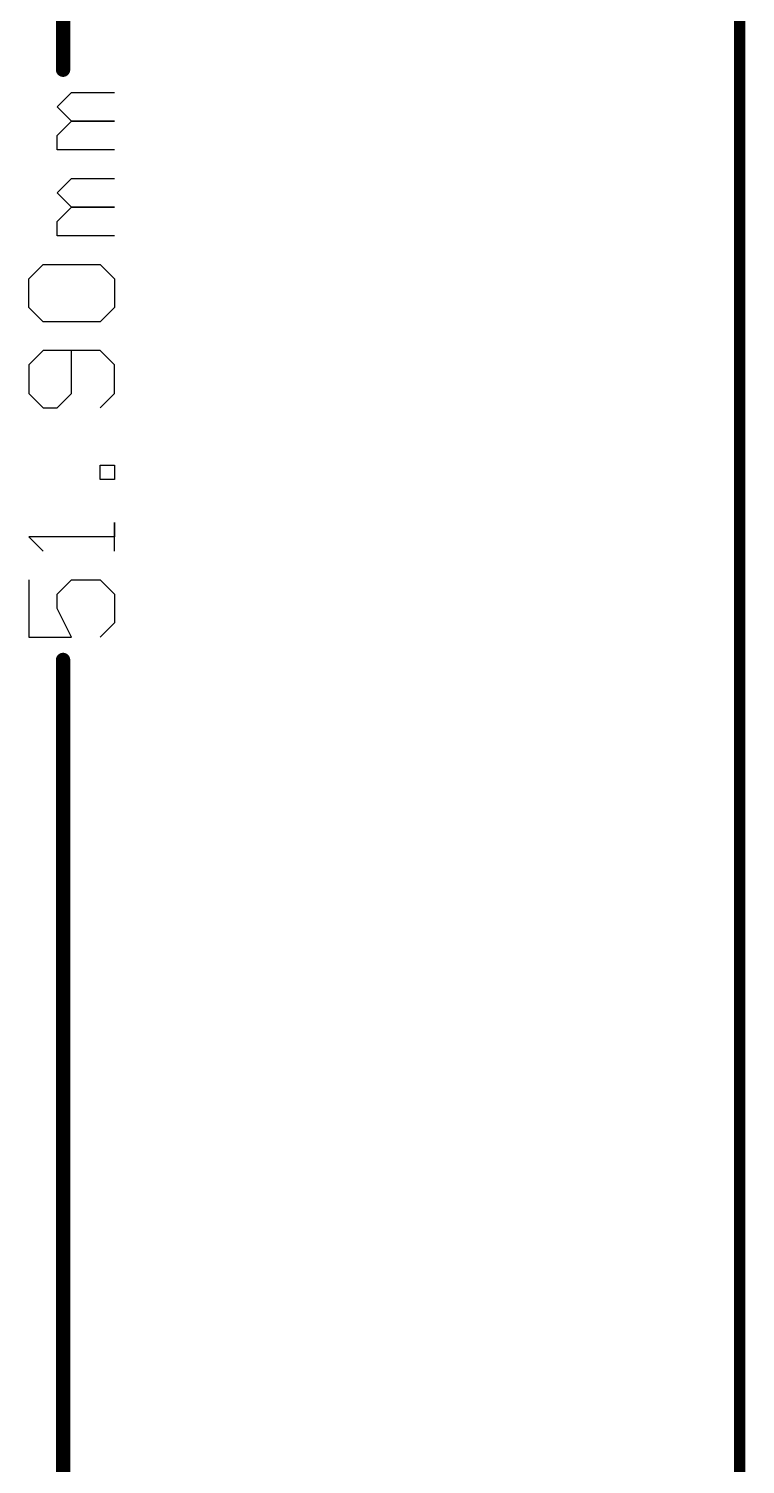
# Model space of a CAD drawing. Extents: x -35.4 to 28.3, y -0.1 to 87.5.
# Drawn here: x -32.61 to -19.9, y 24.16 to 49.6 of the extents above; entities that cross this region are included whole.
import ezdxf

# ---------------------------------------------------------------- set-up
doc = ezdxf.new("R2010")
doc.units = 0
doc.layers.add('MECHANICAL1', color=6, linetype='CONTINUOUS')
doc.layers.add('TOPOVERLAY', color=2, linetype='CONTINUOUS')

msp = doc.modelspace()

# ---------------------------------------------------------------- linework, layer by layer
at = {"layer": 'MECHANICAL1'}
for p, q in [((-32.102, 48.214), (-31.848, 48.468)), ((-31.848, 48.468), (-31.086, 48.468)), ((-31.848, 47.96), (-32.102, 48.214)), ((-32.102, 47.706), (-31.848, 47.96)), ((-31.848, 47.96), (-31.086, 47.96)), ((-31.086, 47.96), (-31.848, 47.96)), ((-32.102, 47.452), (-32.102, 47.706)), ((-31.086, 47.452), (-32.102, 47.452)), ((-32.102, 46.691), (-31.848, 46.945)), ((-31.848, 46.945), (-31.086, 46.945)), ((-31.848, 46.437), (-32.102, 46.691)), ((-32.102, 46.183), (-31.848, 46.437)), ((-31.848, 46.437), (-31.086, 46.437)), ((-31.086, 46.437), (-31.848, 46.437)), ((-32.102, 45.929), (-32.102, 46.183)), ((-31.086, 45.929), (-32.102, 45.929)), ((-32.609, 45.167), (-32.355, 45.421)), ((-32.355, 45.421), (-31.34, 45.421)), ((-31.34, 45.421), (-31.086, 45.167)), ((-32.609, 44.659), (-32.609, 45.167)), ((-31.086, 45.167), (-31.086, 44.659)), ((-32.355, 44.405), (-32.609, 44.659)), ((-31.086, 44.659), (-31.34, 44.405)), ((-31.34, 44.405), (-32.355, 44.405)), ((-32.355, 43.898), (-32.609, 43.644)), ((-31.34, 43.898), (-32.355, 43.898)), ((-31.848, 43.136), (-31.848, 43.898)), ((-31.086, 43.644), (-31.34, 43.898)), ((-32.609, 43.644), (-32.609, 43.136)), ((-31.086, 43.136), (-31.086, 43.644)), ((-32.609, 43.136), (-32.355, 42.882)), ((-32.102, 42.882), (-31.848, 43.136)), ((-31.34, 42.882), (-31.086, 43.136)), ((-32.355, 42.882), (-32.102, 42.882)), ((-31.34, 41.612), (-31.34, 41.866)), ((-31.34, 41.866), (-31.086, 41.866)), ((-31.086, 41.866), (-31.086, 41.612)), ((-31.086, 41.612), (-31.34, 41.612)), ((-31.086, 40.343), (-31.086, 40.85)), ((-31.086, 40.85), (-31.086, 40.597)), ((-31.086, 40.597), (-32.609, 40.597)), ((-32.609, 40.597), (-32.355, 40.343)), ((-32.609, 39.835), (-32.609, 38.819)), ((-32.102, 39.581), (-31.848, 39.835)), ((-31.848, 39.835), (-31.34, 39.835)), ((-31.34, 39.835), (-31.086, 39.581)), ((-32.102, 39.327), (-32.102, 39.581)), ((-31.086, 39.581), (-31.086, 39.073)), ((-31.848, 38.819), (-32.102, 39.327)), ((-31.086, 39.073), (-31.34, 38.819)), ((-32.609, 38.819), (-31.848, 38.819))]:
    msp.add_line(p, q, dxfattribs=at)
at = {"layer": 'MECHANICAL1', "const_width": 0.254}
for points in [[(-32, 48.874), (-32, 70)], [(-32, 18.1), (-32, 38.413)]]:
    msp.add_lwpolyline(points, dxfattribs=at)
at = {"layer": 'MECHANICAL1', "const_width": 0.127}
for points in [[(-32.063, 48.874, 1), (-31.936, 48.874, 1)], [(-32.063, 38.413, 1), (-31.936, 38.413, 1)]]:
    msp.add_lwpolyline(points, format="xyb", close=True, dxfattribs=at)
at = {"layer": 'TOPOVERLAY', "const_width": 0.2}
msp.add_lwpolyline([(-20, 3), (-20, 69)], dxfattribs=at)

doc.saveas('drawing.dxf')
